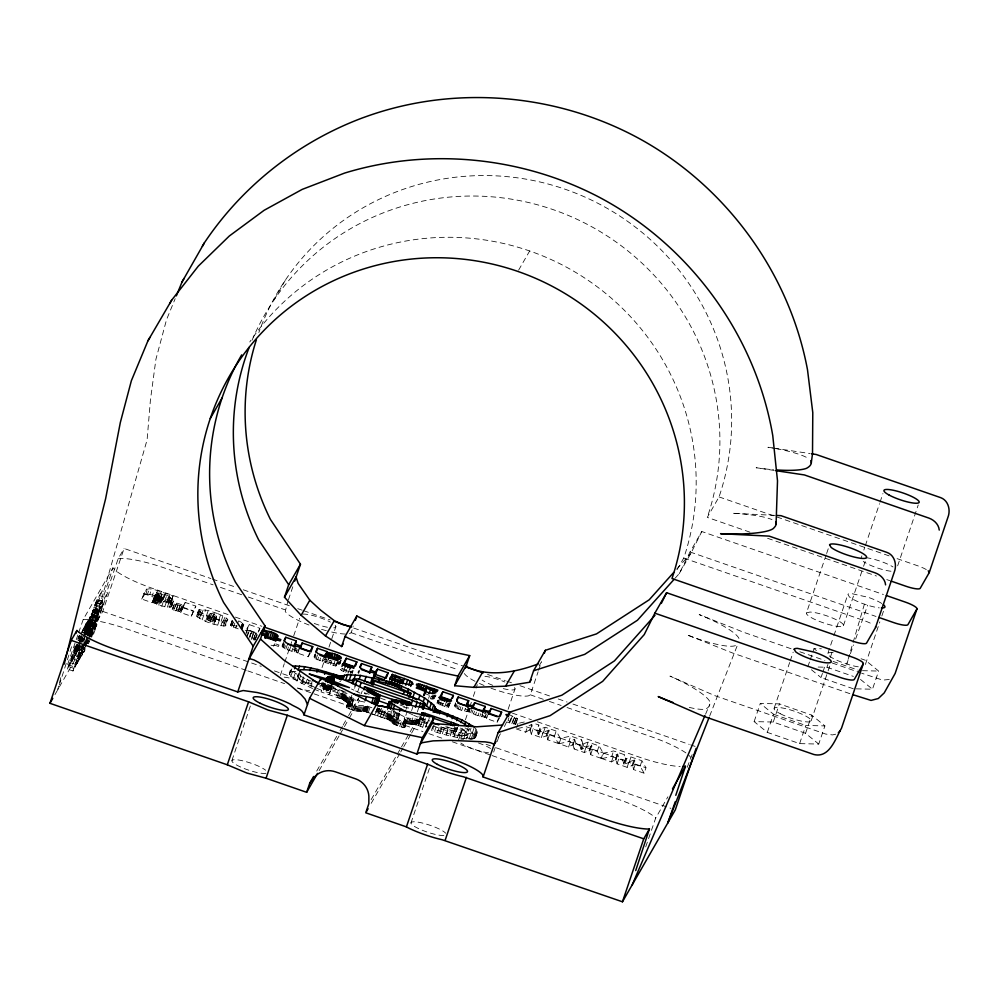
<?xml version="1.0" encoding="UTF-8"?>
<svg xmlns="http://www.w3.org/2000/svg" width="999" height="999" viewBox="0 0 999 999"><rect width="100%" height="100%" fill="white"/><g stroke="black" fill="none" stroke-linecap="round" stroke-linejoin="round"><path stroke-width="0.75" stroke-dasharray="5 3.75" d="M465.322 708.865L467.732 710.501L471.266 710.813M160.951 602.385L157.792 600.586L153.846 599.937C152.198 602.235 158.616 603.371 160.414 603.209L162.787 596.927L157.979 594.655L155.195 594.805L152.16 602.684L141.658 599.038L145.817 589.56L149.375 588.773L154.37 589.61L173.139 595.879L170.417 602.859L159.915 598.826L155.482 598.014L154.608 598.626L168.419 602.996L171.528 605.294L170.891 607.117L161.838 606.081L152.535 602.235M160.939 602.859L162.787 596.927M215.185 621.203L210.015 618.781L207.218 619.055L208.941 620.716L214.673 622.102L217.77 613.636L208.242 610.489L198.926 609.427L196.591 616.146C204.583 622.09 215.097 625.474 225.025 625.998L227.797 619.38L224.912 616.858L217.77 613.636M215.172 621.753L217.033 615.759L211.863 613.336L209.066 613.598L207.23 619.555M481.793 714.522L484.028 716.158L487.737 716.47M324.338 683.691C321.154 687.512 324.013 691.146 328.321 690.384C333.416 685.339 341.046 693.281 347.09 693.431M292.982 648.95L295.504 650.799L298.813 651.111M881.78 603.483A19.555 3.859 18.7 0 0 868.331 597.352L851.21 593.518A19.568 3.859 18.7 0 0 847.901 594.368L849.387 596.927A19.555 3.859 18.7 0 0 864.41 604.17L867.644 605.232A19.555 3.859 18.7 0 0 879.257 607.867M93.581 622.052L90.559 629.482L85.015 627.559L85.951 623.826L92.607 626.011L95.679 618.631L90.135 616.72L87.075 624.088C85.702 617.12 97.078 621.053 92.607 626.011M225.874 625.461L225.949 624.825C218.232 618.506 207.055 614.947 197.078 614.872L196.516 615.347M227.797 619.38L226.873 620.554C216.933 620.017 206.431 616.633 198.426 610.689L198.351 609.902M611.45 761.9L613.286 756.455L617.682 753.983L618.918 758.403L628.97 761.887L634.727 759.889L632.891 765.334L627.135 767.332L617.07 763.848L615.834 759.44L611.45 761.9L601.96 758.616L603.808 753.159L613.586 750.936L624.562 754.745L625.824 758.778L623.988 764.235L629.158 762.424L640.109 766.221L644.13 773.226L645.966 767.781L641.945 760.763L630.993 756.967L625.824 758.778M337.5 662.062L336.576 664.785C299.688 652.447 346.316 669.705 338.586 662.025M89.273 627.347L102.048 590.859L107.592 592.769L94.818 629.27L89.273 627.347L91.359 622.852L96.891 624.762L92.457 637.2L86.913 635.277M432.892 726.223L431.506 730.306C438.561 734.365 499.313 748.9 464.985 727.846M475.686 737.25L477.647 731.081L474.363 727.035M170.417 602.859L172.265 597.414L161.751 593.381L156.518 592.857L166.571 595.879L172.702 599.125L173.639 600.486L171.666 606.53M336.576 664.785L335.851 666.046L333.454 665.396L316.096 659.04L314.036 656.942L315.659 653.746M86.851 634.927C89.623 630.519 72.74 630.332 87.2 633.416M83.192 632.404L91.646 635.339L102.735 601.073L96.878 599.537L84.415 634.452M499.762 717.569L497.077 722.252L486.525 718.593L486.85 717.819L475.524 714.859L470.829 712.312C466.595 710.876 452.222 710.376 455.781 703.496M358.092 671.902L358.154 672.926L359.078 670.204M60.802 677.647L57.792 689.672L72.165 644.892M84.74 638.648L84.153 640.609L78.621 638.686L79.508 635.476M85.077 634.69L93.781 608.928L100.762 611.263L103.084 604.77L95.654 602.247M99.201 611.326L90.422 636.95L99.201 611.326L93.581 609.265L85.002 634.552M298.988 649.662L298.077 652.384C292.682 651.336 285.689 650.586 282.118 646.091L283.341 643.681M78.809 640.596L79.021 639.785L87.862 642.969L88.774 640.059M83.966 633.254L85.427 628.658L93.069 631.281M85.352 633.728L89.51 635.177L90.959 630.581L88.923 635.951M82.18 646.278L76.636 644.355L69.618 665.259L75.15 667.182L82.393 645.491M90.41 638.736L89.361 641.533L83.829 639.622L97.19 599.163M90.559 629.482L91.496 625.749L86.95 637.449M91.671 636.975L100.762 611.263M864.41 604.17L846.727 664.023L849.862 655.207M82.33 641.046L83.229 638.136M83.866 644.055L84.565 641.708L83.829 643.344M103.084 604.77L101.511 607.517L95.966 605.594L97.54 602.859L86.925 632.379L92.47 634.303M89.96 636.363L102.735 601.073M228.022 614.547L152.909 588.511A48.963 9.665 18.7 0 1 115.322 570.367L112.937 567.832L93.282 627.959L147.103 439.81L150.437 399.925L155.919 359.265L166.533 319.692L175.175 298.676M82.33 645.454L72.977 670.978L67.433 669.055L75.899 644.08M67.433 669.055L76.523 644.105M69.618 665.259L77.71 643.031M84.49 643.943L77.335 663.386L71.803 661.463L77.572 644.38M71.803 661.463L77.51 646.278M79.433 640.596L83.741 627.847L89.286 629.757L87.363 635.439M86.851 639.447L79.371 659.852L73.826 657.929L78.072 645.379M78.546 643.98L81.406 635.539M73.826 657.929L79.433 643.056M79.908 641.67L81.993 635.526M85.939 644.792L81.556 656.056L76.011 654.133L78.946 645.466M79.433 644.03L81.868 636.813L79.008 635.826L76.711 641.795M76.011 654.133L80.395 642.869M80.894 641.395L85.352 628.646M75.599 646.653L85.14 649.825L83.741 652.26L78.197 650.337L80.607 643.219M81.081 641.795L83.491 634.677M82.954 637.986L78.197 650.337M83.429 636.563L90.135 616.72M72.977 670.978L81.443 646.003M95.966 605.594L99.388 595.491L102.048 590.859M75.15 667.182L82.53 647.077L78.372 645.641M77.335 663.386L83.117 646.303M87.937 632.954L91.359 622.852M86.888 636.85L84.965 642.519L87.949 637.237M79.371 659.852L83.616 647.302M84.091 645.903L85.976 640.322M81.556 656.056L84.478 647.389M84.965 645.953L87.413 638.723M86.438 643.319L88.424 637.424M83.741 652.26L85.177 647.989M85.664 646.565L87.587 640.871M87.537 642.744L88.486 639.897M88.973 638.486L95.679 618.631M101.511 607.517L104.932 597.402L107.592 592.769M88.711 635.913L102.785 611.425L124.076 548.463L210.901 578.558M141.658 599.038L144.63 594.48L146.466 589.023M144.63 594.48L145.817 594.205L147.652 588.761M145.817 594.205L147.527 594.218L149.375 588.773M147.527 594.218L149.775 594.505L151.623 589.06M149.775 594.505L152.522 595.067L154.37 589.61M152.16 602.684L154.383 596.778L166.608 601.361L171.254 601.898L173.514 601.073M153.297 600.874L155.195 594.805M153.846 599.937L155.682 594.48M154.608 598.626L156.518 592.857M153.883 601.41L157.592 590.446M153.609 602.921L155.444 597.464M154.795 599.887L157.33 592.569M156.256 598.051L158.104 592.607M154.945 601.997L157.979 593.356M154.995 603.621L157.979 594.655M157.293 598.201L159.128 592.757M156.406 602.584L158.254 597.127L152.522 595.067M158.042 599.2L159.877 593.743M157.792 600.586L159.628 595.142M156.706 604.345L158.541 598.901M155.095 594.967L155.732 595.966L159.453 597.015L161.289 591.558M158.054 603.059L159.902 597.614L162.787 597.414M159.915 598.826L161.751 593.381M159.428 601.236L161.264 595.791M160.19 599.775L162.038 594.318M158.729 605.094L161.264 597.827M160.464 601.835L162.3 596.391M160.414 603.209L162.263 597.764M162.425 600.486L164.273 595.042M171.304 601.336L163.624 598.401L165.472 592.956M163.149 599.85L164.985 594.405M161.838 606.081L163.686 600.636M164.723 601.336L166.571 595.879M164.76 606.818L166.608 601.361M166.721 602.172L168.719 595.829M168.194 600.062L170.03 594.617M168.419 602.996L170.267 597.539M168.794 602.097L170.642 596.653M167.333 607.255L169.181 601.798M169.818 603.808L171.666 598.351M169.405 607.355L171.254 601.898M170.866 604.582L172.702 599.125M170.891 607.117L173.364 599.85M171.791 605.943L173.639 600.486M183.479 604.857L181.094 611.725L172.19 609.652L175 602.509L182.305 604.87L184.091 604.482L185.265 602.447L195.816 606.106L191.271 616.246L180.719 612.587L182.942 606.281L174.026 604.208M172.19 609.652L175 602.509M173.664 610.239L175.512 604.782M185.265 602.447L181.643 610.302L174.725 608.616L176.561 603.159M176.386 609.24L178.222 603.783M175.924 610.951L177.772 605.506M177.959 611.45L179.808 605.993M178.709 609.964L180.544 604.507M179.708 611.713L181.543 606.268M180.457 610.314L182.305 604.87M182.243 609.927L184.091 604.482M191.271 616.246L195.816 606.106M196.591 616.146L198.926 609.427M198.089 614.622L199.937 609.178M197.59 617.182L199.425 611.725M199.55 614.61L201.398 609.165M199.463 618.406L201.311 612.961M201.461 614.835L203.309 609.378M202.173 619.792L205.607 609.827M206.406 615.933L208.242 610.489M205.657 621.266L207.492 615.821M207.742 618.656L209.59 613.199M207.804 620.117L209.64 614.66L209.066 613.598M208.679 618.568L211.214 611.363M208.941 620.716L210.777 615.272L209.64 614.66M210.015 618.781L211.863 613.336M209.815 622.802L211.663 617.357M210.639 621.378L212.475 615.933L210.777 615.272M211.776 619.305L213.611 613.861M212.687 617.906L214.535 612.462M212.4 621.915L214.248 616.47L217.02 616.308M213.486 619.979L215.334 614.535M213.749 622.165L215.597 616.708M214.623 620.616L216.471 615.159M213.961 624.163L216.521 616.658M218.744 620.204L220.579 614.76M217.682 625.187L219.53 619.73M221.116 621.278L222.964 615.834M220.854 625.849L222.69 620.404M223.077 622.302L224.912 616.858M223.326 626.136L225.162 620.679M224.55 623.251L226.398 617.807M225.025 625.998L227.347 618.643M238.224 628.883L230.607 625.674L232.255 619.717M230.607 625.674L232.455 620.229M230.419 625.174L232.405 620.841M231.656 626.385L233.504 620.928M231.031 624.937L232.38 625.049L233.304 622.327M233.429 627.222L234.802 623.139M235.764 628.109L236.688 625.386M240.672 627.984L242.045 623.9L244.018 623.801L238.761 620.866L236.913 626.311L232.38 625.049M240.934 628.021L242.782 622.577M241.571 629.47L243.419 624.025M241.983 628.746L243.831 623.301M242.183 629.245L244.018 623.801M245.854 634.353L247.24 630.269L255.732 633.229L257.005 634.452L255.157 639.897M246.079 632.429L249.275 624.637L259.827 628.296L257.979 633.753M246.878 636.513L248.252 632.429L246.478 631.593M247.39 636.176L249.226 630.731M248.763 638.773L250.612 633.316L248.252 632.429M251.661 631.493L249.812 636.937L254.957 639.397M251.211 639.535L253.059 634.09L257.005 634.452M252.123 637.824L253.971 632.367M253.184 639.997L255.032 634.552M253.896 638.673L255.732 633.229M254.545 640.134L259.827 628.296M231.93 760.476L250.749 704.844M309.003 625.024A35.215 6.956 18.7 0 1 285.239 611.438L287.962 601.161M288.449 599.725L292.819 586.8M271.054 645.167L273.738 645.928L274.663 643.206M273.738 645.928L274.263 645.017L278.259 646.39L279.171 643.668M282.118 646.091L283.167 642.869M282.28 646.615L283.666 642.532M282.742 647.177L283.666 644.455M283.491 647.764L284.877 643.681M284.54 648.388L285.464 645.666M285.889 649.038L287.275 644.942M287.525 649.712L288.449 646.99M280.332 675.411L284.29 663.698M284.79 662.225L291.708 641.733M293.694 635.876L299.638 618.306M289.46 650.411L290.846 646.328M291.895 651.198L292.819 648.476M294.168 650.287L295.092 647.552M294.218 651.798L295.604 647.714M295.504 650.799L296.428 648.076M296.291 652.197L297.202 649.475M312.587 688.561L297.065 681.043L290.784 676.473L289.373 672.939L291.209 667.494M289.398 674.55L291.246 669.105L295.217 673.201L309.265 680.881L307.417 686.325M289.373 672.939L290.834 671.902L292.207 667.819M310.227 653.271L308.204 656.78L297.652 653.121L299.038 649.038M290.784 676.473L292.632 671.016M293.369 678.646L295.217 673.201M315.559 687.811L299.475 679.083L297.59 676.173L298.514 673.438M297.59 676.173L299.288 672.552M297.964 677.447L299.338 673.363M297.065 681.043L298.913 675.599M299.475 679.083L300.849 674.987M308.204 656.78L309.59 652.684M302.11 681.018L303.496 676.922M301.785 683.628L303.621 678.171M314.036 656.942L314.947 654.22M314.31 657.604L315.234 654.882M305.869 683.216L307.255 679.133M314.997 658.304L315.921 655.581M316.096 659.04L317.482 654.957M317.645 659.839L318.569 657.117M310.739 685.664L312.113 681.58M319.68 660.739L320.604 658.016M322.19 661.725L323.576 657.642M322.04 667.594L325.012 658.816M328.971 647.102L335.901 626.598M325.187 662.799L326.561 658.716M322.19 682.117L321.266 684.839L323.414 686.413M329.508 662.837L330.432 660.114M322.277 685.302L323.201 682.567M322.927 685.689L323.851 682.954M370.08 713.199L364.847 711.325L354.845 710.913L347.015 707.866L346.453 706.668L351.748 705.456L341.87 699.1L321.091 691.945L322.939 686.5L320.055 685.364M323.289 686.038L324.213 683.316M330.544 664.535L331.93 660.451M323.002 688.224L324.762 682.742M323.052 688.798L324.825 683.091L329.533 685.102L327.697 690.559M323.239 689.01L325.075 683.553M323.539 689.21L325.387 683.753M364.635 702.122L343.469 697.452L323.102 690.883L324.95 685.426L318.606 682.891M323.988 689.41L325.836 683.965M324.6 689.647L326.436 684.19M333.454 665.396L334.827 661.313M325.387 689.922L327.235 684.465M326.173 690.184L328.022 684.74M326.81 690.384L328.646 684.939M327.297 690.509L329.146 685.064M335.851 666.046L337.237 661.962M328.022 690.521L329.87 685.064M337.088 664.073L337.999 661.35M328.321 690.384L330.157 684.939M328.609 690.159L329.982 686.076M328.921 689.847L330.307 685.764M329.308 689.435L330.681 685.339M329.695 689.01L331.069 684.927M338.211 664.21L339.136 661.475M330.07 688.711L330.981 685.988M330.507 688.548L331.431 685.814M339.073 664.198L340.459 660.114M328.946 694.78L330.781 689.322L322.939 686.5M331.094 688.511L332.005 685.789M329.707 693.256L331.543 687.811L324.95 685.426M339.847 663.011L340.759 660.289M339.672 664.06L341.059 659.977M340.01 663.786L340.984 660.701M349.463 633.703L351.173 632.704L353.409 626.073M333.004 688.91L333.928 686.188M349.6 669.08L348.226 673.164L341.646 670.666L342.57 667.944M343.419 671.503L344.805 667.419M336.513 695.454L338.349 689.997L346.366 692.357M345.779 672.402L346.703 669.667M337.35 697.552L339.198 692.107C344.543 694.817 357.405 697.777 351.81 705.669M338.748 698.001L340.597 692.557M339.847 698.363L341.695 692.906M352.884 670.304L351.96 673.026L349.138 671.453L350.062 668.731M340.709 698.651L342.545 693.194M341.358 698.888L343.206 693.431M350.199 673.626L351.124 670.903M341.87 699.1L343.706 693.656M342.27 699.312L344.118 693.868M342.632 699.537L345.304 692.007M342.994 699.812L344.83 694.355M352.172 673.538L353.084 670.804M343.406 700.137L345.242 694.692M343.706 700.374L345.554 694.917M344.131 700.661L345.966 695.217M344.63 700.998L346.478 695.554M345.217 701.385L347.053 695.928M345.854 701.798L347.702 696.34M346.541 702.222L348.389 696.765M347.265 702.659L349.113 697.215M346.241 706.992L348.301 701.211L353.658 700.212M346.428 707.392L348.301 701.211M348.002 703.096L349.837 697.652M347.078 706.405L348.913 700.948M347.015 707.866L348.863 702.409L348.264 701.935M358.641 673.488L359.565 670.766M348.738 703.533L350.574 698.076M348.102 706.206L349.937 700.749M350.512 699.25L351.885 695.154M360.102 693.094L353.971 690.147L354.882 687.412M348.027 708.416L349.862 702.959L348.863 702.409M349.912 704.208L351.748 698.763M349.513 706.056L351.361 700.611M349.438 709.04L352.647 699.3M351.411 705.157L353.259 699.7M351.161 705.906L353.009 700.461M351.611 705.806L353.584 699.999M351.261 709.765L353.109 704.32L349.862 702.959M357.667 691.895L359.053 687.799M352.547 710.227L354.383 704.782L353.109 704.32M353.733 710.614L355.569 705.157L366.683 705.881L371.915 707.742M357.58 700.811L358.504 698.089M354.845 710.913L356.68 705.469M361.313 693.693L362.237 690.971M355.919 711.151L357.754 705.694M356.968 711.313L358.816 705.856M358.042 711.413L359.877 705.956M359.153 711.45L360.989 705.993M360.339 711.438L362.175 705.981M361.613 711.363L363.461 705.918M362.537 711.3L364.385 705.856M363.274 711.263L365.122 705.818M363.886 711.251L365.721 705.806M364.385 711.276L366.233 705.818M364.847 711.325L366.683 705.881M365.297 711.438L367.132 705.981M365.771 711.588L367.62 706.131M366.333 711.788L368.181 706.343M367.02 712.062L368.856 706.605M368.244 712.524L370.092 707.08M408.079 718.131L405.045 727.035L402.884 727.409L394.043 724.275L388.299 719.455L374.887 714.897L376.723 709.452L390.134 714.01L395.879 718.818L403.284 721.64L406.893 721.59L404.533 718.019L405.169 717.707L418.057 719.305L430.257 723.8M397.764 719.068L399.975 713.274L397.764 719.068L392.532 718.456L376.66 712.225L376.049 711.65L377.435 707.554M376.049 711.65L377.447 708.266M376.66 712.225L378.034 708.141M376.523 711.001L377.684 710.988L378.609 708.254M377.759 712.949L379.608 707.492L381.168 708.316L379.32 713.773M377.684 710.988L378.908 711.151L379.832 708.416M377.56 715.833L379.395 710.376M378.908 711.151L380.457 711.463L381.843 707.379M380.194 716.733L382.043 711.288M381.306 714.672L383.179 709.19M380.457 711.463L384.253 712.474L385.164 709.752M382.654 717.569L384.49 712.125M383.666 715.634L385.514 710.189L383.154 709.228M384.752 718.281L387.712 709.028M386.376 716.583L388.224 711.138L385.514 710.189M386.363 718.805L388.199 713.348M387.15 719.055L388.998 713.598M387.787 719.268L389.622 713.81M388.299 719.455L390.134 714.01M388.711 719.655L391.883 710.476M389.672 717.682L391.508 712.237L399.6 713.623M389.086 719.867L390.921 714.422M389.435 720.142L391.271 714.685M389.81 720.479L391.645 715.022M390.234 720.903L392.083 715.446M398.139 718.718L392.432 715.321L394.28 709.877M390.759 721.44L392.595 715.983M392.532 718.456L394.38 713.011M391.521 722.215L393.369 716.77M394.155 716.071L395.542 711.987M392.195 722.864L394.043 717.419M392.819 723.413L394.655 717.956M393.419 723.875L396.728 713.498M394.043 724.275L395.879 718.818M396.403 717.22L398.251 711.763M394.73 724.637L398.501 713.698M397.714 718.094L399.55 712.649M395.504 724.999L397.352 719.555M396.428 725.386L398.276 719.929M397.54 725.811L399.375 720.354M399.662 726.56L401.498 721.116M405.969 709.427L406.893 706.693M401.448 727.097L404.52 717.819M405.045 727.035L402.884 723.776L404.732 717.719M402.884 723.776L406.543 713.436M403.259 724.2L405.094 718.743M403.321 723.164L404.021 723.239L405.856 717.781M402.884 727.409L405.619 719.305M404.021 723.239L404.982 723.376L406.818 717.931M403.971 727.497L406.443 720.279M404.695 727.372L406.855 721.041M404.982 723.376L407.043 723.713L408.891 718.256M411.588 710.626L412.974 706.543M407.043 723.713L407.892 723.838L409.727 718.381M407.892 723.838L408.753 723.95L410.589 718.506M408.753 723.95L409.615 724.063L411.463 718.618M409.615 724.063L410.464 724.175L412.3 718.718M429.982 727.984L411.875 720.716L413.711 715.272L408.341 712.712M410.464 724.175L411.263 724.263L413.111 718.805M411.263 724.263L412.013 724.337L413.848 718.88M412.013 724.337L412.674 724.387L414.51 718.943M417.307 712L418.681 707.916M412.674 724.387L415.072 718.98M424.188 692.557L423.264 695.279L423.988 695.316L424.912 692.594M413.236 724.425L414.061 724.475L415.896 719.03M423.776 695.366L424.812 692.419M414.061 724.475L416.571 719.068M424.525 695.691L425.449 692.956M414.722 724.525L417.12 719.13M415.272 724.575L417.594 719.193M415.759 724.65L418.057 719.305M416.208 724.75L418.531 719.455M427.285 722.764L425.437 728.209L417.22 725.099L419.917 717.007M429.233 718.331L427.859 722.414L419.73 719.105L420.604 716.108M419.73 719.105L420.654 716.383M417.869 725.361L419.717 719.904M420.117 719.43L421.041 716.695M418.768 723.713L420.616 718.269L413.711 715.272M418.668 725.686L420.517 720.242M420.979 719.854L421.903 717.132M428.596 698.363L429.52 695.641M420.429 726.385L422.277 720.928M422.452 720.466L423.838 716.37M431.343 696.053L430.432 698.776L433.067 699.088L434.215 698.713L435.139 695.991M431.93 699.025L433.316 694.929M422.739 727.235L424.575 721.79M424.7 721.29L425.624 718.568M433.067 699.088L434.44 695.004M433.828 698.988L435.214 694.904M425.774 726.485L427.622 721.041L420.616 718.269M450.112 702.921L448.738 707.005L446.765 707.105L437.162 703.433L437.887 700.199M437.162 703.433L438.086 700.711M436.963 702.934L438.511 699.974M438.211 704.145L439.135 701.423M439.985 704.982L440.909 702.26M434.165 724.899L432.779 728.983C443.718 732.017 455.107 736.85 466.608 735.301L469.28 728.658L466.608 735.301M442.345 705.868L443.269 703.146M434.59 731.343L435.976 727.26M444.792 706.643L446.166 702.559M437.512 732.292L439.36 726.847C451.323 729.07 466.009 737.337 477.534 731.792M446.765 707.105L448.139 703.021M448.738 707.005L447.465 705.781L448.389 703.059M439.71 731.181L441.083 727.097M448.126 707.23L449.513 703.146M448.526 706.505L449.912 702.422M440.147 733.129L441.983 727.684M410.964 822.964L429.77 767.319M442.332 733.79L444.18 728.333M454.545 705.918L455.569 702.722M454.732 706.43L455.644 703.708M446.453 733.041L448.289 727.597L461.251 730.132L468.456 729.844M455.207 706.98L456.131 704.258M446.353 734.914L448.189 729.457M455.981 707.567L456.905 704.844M457.043 708.191L457.967 705.469M458.379 708.828L459.29 706.106M450.237 735.913L452.072 730.469M440.959 726.922L452.609 730.931L453.996 726.847M459.965 709.49L460.889 706.768M452.609 730.931C455.831 733.478 458.941 729.507 453.846 729.233L454.77 726.51M452.934 734.527L454.77 729.07M454.195 731.405L455.569 727.322M461.825 710.177L462.749 707.442M455.194 731.643L456.58 727.559M453.946 736.8L457.167 727.597M456.118 731.593L457.492 727.509M456.456 731.28L457.679 727.747M464.46 711.013L465.384 708.291M457.48 737.549L459.315 732.092M466.908 711.675L468.294 707.592M467.732 710.501L468.656 707.779M459.403 735.589L461.251 730.132M458.479 740.346L462.437 728.621M465.409 719.842L469.368 708.129M469.855 706.668L471.341 702.272M473.326 696.415L477.285 684.702M469.055 710.901L469.98 708.179M469.055 712.112L470.442 708.029M460.776 738.161L462.612 732.717M467.432 734.115L463.761 730.069L464.685 727.347M470.829 712.312L471.74 709.577M463.948 735.813L465.796 730.369M472.003 713.161L472.927 710.426M463.823 738.648L465.659 733.191M466.471 732.342L467.857 728.259M473.551 713.998L474.475 711.276M466.583 738.985L468.431 733.528M470.129 730.818L471.053 728.096M475.524 714.859L476.448 712.137M469.043 739.173L470.891 733.716M477.984 715.771L478.908 713.049M472.527 732.479L473.901 728.396M471.153 739.198L473.002 733.753M479.845 716.37L480.756 713.648M472.564 739.073L474.4 733.628M474.388 734.04L476.223 728.596M473.726 738.81L475.561 733.353M475.162 734.914L477.01 729.47M481.593 716.87L483.066 712.562M474.637 738.398L477.472 730.306M475.299 737.874L477.647 731.081M484.727 717.557L485.639 714.834M485.477 716.595L486.388 713.873M486.525 718.593L487.774 715.097M497.077 722.252L498.451 718.169M495.242 747.364L493.768 751.76A18.581 3.671 18.7 0 1 493.156 752.559M497.227 741.508L498.713 737.112M508.116 709.29L515.047 688.798M506.555 721.99L503.396 728.646M508.953 717.644L508.029 720.366L515.821 724.113L507.067 722.077M509.403 722.964L511.251 717.519L517.669 718.656L509.865 714.922M510.564 721.166L512.4 715.721M511.863 723.751L513.711 718.293M512.837 722.04L514.685 716.595M513.848 724.213L515.696 718.756M514.585 722.889L516.421 717.432M515.209 724.337L517.47 718.156M515.821 724.113L517.669 718.656M516.658 727.522L518.044 723.426M490.996 688.199A35.215 6.956 18.7 0 0 528.596 695.804L530.307 694.804L538.086 671.815M538.573 670.379L541.483 661.763L538.536 666.87M516.196 728.883L525.686 732.167L527.522 726.723L531.618 724.312L533.154 728.671L531.306 734.115L541.371 737.612L547.127 735.601L548.963 730.157L543.206 732.155L533.154 728.671M525.686 732.167L529.782 729.757L531.618 724.312M531.306 734.115L530.032 730.044L531.868 724.587M530.069 730.444L531.905 724.987M538.224 734.502L540.059 729.058L545.229 727.235L556.181 731.031L560.202 738.049L558.366 743.493L554.345 736.488L543.394 732.692L538.224 734.502L536.95 730.456L538.798 725.012L533.304 723.101M538.174 733.616L540.009 728.159L538.798 725.012M539.31 734.04L541.158 728.596M541.371 737.612L543.206 732.155M543.394 732.692L545.229 727.235M546.166 736.026L548.014 730.569M558.366 743.493L547.764 739.822L547.14 736.338L548.963 730.157M547.764 739.822L549.6 734.377L548.988 730.893M554.345 736.488L556.181 731.031M576.036 743.531L586.088 747.027L591.695 744.967L589.86 750.411L584.253 752.472L574.188 748.988L576.036 743.531L574.5 739.173L572.652 744.63L568.568 747.04L559.078 743.743L560.926 738.298L570.704 736.063L581.68 739.872L582.941 743.918L581.106 749.362L586.276 747.552L597.227 751.348L601.248 758.366L603.084 752.909L599.063 745.903L588.111 742.107L582.941 743.918M559.078 743.743L568.856 741.52L570.704 736.063M568.568 747.04L570.404 741.583L574.5 739.173M574.188 748.988L572.914 744.904L574.75 739.46M572.951 745.304L574.787 739.859M581.106 749.362L579.832 745.329L581.68 739.872M581.043 748.476L582.892 743.031M582.192 748.913L584.04 743.456M584.253 752.472L586.088 747.027M586.276 747.552L588.111 742.107M589.048 750.886L590.896 745.441M601.248 758.366L590.646 754.682L590.022 751.211L591.695 744.967M590.646 754.682L592.482 749.238L591.87 745.754M597.227 751.348L599.063 745.903M601.96 758.616L611.738 756.38L613.586 750.936M615.534 759.49L617.382 754.045M615.796 759.764L617.682 753.983M615.834 760.177L617.669 754.72M617.07 763.848L618.918 758.403M623.988 764.235L622.714 760.189L624.562 754.745M623.925 763.336L625.774 757.891M625.074 763.773L626.922 758.328M627.135 767.332L628.97 761.887M629.158 762.424L630.993 756.967M631.93 765.758L633.778 760.301M644.13 773.226L633.528 769.555L632.904 766.071L634.727 759.889M633.528 769.555L635.364 764.098L634.752 760.626M640.109 766.221L641.945 760.763M860.888 558.766L861.875 555.869M863.835 550.074L864.809 547.165M865.309 545.716L879.507 503.683M880.007 502.235L882.941 493.543M897.651 565.834L918.231 504.957M81.081 633.99L83.741 627.847M87.038 634.677L89.286 629.757M754.133 721.603L760.289 703.433L779.42 703.883L811.725 715.122L824.912 725.911L818.743 744.068L799.625 743.618L767.307 732.379L754.133 721.603L773.251 722.052L805.569 733.291L818.743 744.068M774.138 708.254L789.66 662.499M790.159 661.026L793.169 652.172M826.148 554.944L806.48 612.899L809.939 612.05A19.555 3.859 18.7 0 1 840.359 622.015A19.555 3.859 18.7 0 1 829.457 624.7A19.555 3.859 18.7 0 1 806.48 612.911M826.635 553.496L829.582 544.805M767.307 732.379L773.476 714.223L760.289 703.433M773.251 722.052L779.42 703.883M807.841 666.808L809.739 661.201M810.214 659.802L814.023 648.588L821.378 648.763M827.871 653.396L833.378 637.162M833.878 635.689L847.901 594.368M853.346 688.786L821.028 677.584L822.452 673.376M822.926 671.977L825.299 664.972M799.625 743.618L805.781 725.461L824.912 725.911M818.144 667.045L826.972 667.245L827.921 664.447M830.294 657.442L832.192 651.835M805.569 733.291L811.725 715.122M811.163 720.791L827.609 672.302M828.109 670.841L831.106 662.025M843.418 625.699L863.086 567.744M863.573 566.296L865.546 560.501M865.396 664.46L879.844 621.865M881.842 615.983L884.839 607.167M856.293 688.848L872.477 689.223L878.633 671.066L865.459 660.277L861.051 658.741M107.767 589.048L118.157 558.753L124.076 548.463M687.2 767.319L692.145 754.645M67.645 664.46L78.184 634.04M78.684 632.579L83.192 619.542L112.937 567.832M645.716 846.89L655.706 818.031L667.906 796.802M850.386 653.733L853.521 644.917M855.619 639.035L867.644 605.232M85.951 623.826L83.104 630.669L88.649 632.592M78.621 638.686L79.633 635.913L83.791 637.35M85.015 627.559L88.049 620.129M331.818 685.426L332.692 687.275L343.906 691.433M88.074 635.926L88.724 634.328L88.574 635.152L84.415 633.716M709.652 716.083L737.949 643.818M82.942 641.845L84.553 637.749M89.361 641.533L88.486 643.768L78.958 639.772M94.818 629.27L96.891 624.762M705.569 714.185L709.877 704.145M180.719 612.587L181.094 611.725M419.68 718.83L421.828 718.343L429.895 720.966M307.392 679.32L308.591 680.207M86.576 634.29L87.188 633.179M675.137 578.196L679.208 573.651L690.034 551.985L701.798 531.53L883.403 594.505M679.208 573.651L690.971 553.196L701.798 531.53M274.038 299.925L285.801 279.47M54.945 694.63L84.141 643.856M172.265 597.414L173.139 595.879M249.275 624.637L246.578 629.32L257.13 632.979M257.305 634.927L255.294 638.436L250.012 636.6M278.259 646.39L279.033 645.042L275.037 643.668M297.652 653.121L298.077 652.384M518.618 270.142L529.657 250.974M316.72 771.053L336.925 735.926M340.035 730.519L342.37 726.46M343.144 725.112L347.802 717.007M348.576 715.659L358.678 698.089M319.093 770.679L339.298 735.551M340.072 734.19L348.614 719.33M349.4 717.981L359.503 700.411L319.892 686.688M371.153 799.65L400.686 748.301M401.461 746.952L419.33 715.871M371.191 803.333L399.95 753.333M400.724 751.985L403.059 747.926M403.833 746.578L410.826 734.415M411.6 733.066L418.593 720.903L427.397 723.95M436.014 695.591L435.227 696.965L432.48 695.779M450.212 703.196L448.863 705.544L438.311 701.885M498.251 737.599L500.449 733.766M677.135 569.58L683.753 558.079A244.505 239.51 29.9 0 0 559.128 263.361A244.505 239.51 29.9 0 0 249.775 341.97M749.949 532.167L707.28 517.382L719.043 496.915A244.505 239.51 29.9 0 0 567.345 190.022A244.505 239.51 29.9 0 0 258.841 332.542M676.71 569.105L690.971 553.196M325.649 683.129L323.876 684.053L320.467 683.191M340.559 681.343L339.735 681.705M245.23 630.369L247.24 630.269M298.364 675.274L300.312 674.8M519.443 723.114L526.423 721.515M517.594 728.558L525.973 726.648L536.95 730.456M889.272 679.47L882.729 680.132L861.638 673.201M835.651 734.203L832.517 734.914L825.661 734.053L714.772 695.629L669.954 676.111A48.901 9.765 23.3 0 1 709.615 701.273A123.576 24.688 23.3 0 1 705.119 709.103A48.901 9.765 23.3 0 1 685.764 706.493M290.834 671.902L296.341 671.503M118.157 558.753L122.19 558.441A48.963 9.665 18.7 0 1 164.673 568.056L213.112 584.852M83.192 619.542L84.615 619.43A49.076 9.69 18.7 0 1 127.185 629.083L246.366 670.391M862.462 670.679L878.633 671.066M774.887 515.372L732.342 513.236A48.901 8.716 1.9 0 1 772.002 519.605M437.587 702.697L447.465 705.781M772.452 447.939L767.931 447.265A48.901 9.128 7.7 0 1 774.874 448.401M773.963 448.164L810.127 453.571M774.25 470.429L756.168 467.732A48.901 9.128 7.7 0 0 773.463 469.717M424.625 693.019L425.262 693.131M403.746 707.329L408.404 708.029L397.689 704.17M328.883 660.726L330.557 660.614M445.591 726.847L448.289 727.597M158.254 597.127L159.902 597.614M212.475 615.933L214.248 616.47M384.253 712.474L392.432 715.321M250.612 633.316L253.059 634.09M324.063 659.228L327.672 660.376M331.543 687.811L338.349 689.997M354.383 704.782L355.569 705.157M330.781 689.322L339.198 692.107M159.453 597.015L163.624 598.401M388.224 711.138L391.508 712.237M446.84 726.785L453.846 729.233M719.043 496.915L889.709 556.081M897.065 558.628L917.656 565.771A13.699 2.697 18.7 0 1 926.398 569.642M767.607 538.286L876.473 576.023M886.775 579.595L889.709 580.619M690.034 551.985L876.036 616.47M683.753 558.079L864.01 620.566A13.699 2.697 18.7 0 1 872.739 624.425M791.046 648.726L743.993 632.404L699.175 614.56L710.164 619.28A48.901 9.728 21.4 0 1 738.81 638.111A123.576 24.588 21.4 0 1 739.085 640.933M799.874 651.785L824.862 660.451M832.217 662.999L860.164 672.689M826.972 667.245L853.408 676.41M849.874 693.656L732.23 652.871L686.812 634.765A48.901 9.728 21.4 0 0 737.125 644.343M212.375 579.07L235.926 587.237M243.281 589.785L290.384 606.106M297.739 608.666L302.16 610.189M303.634 610.701L330.12 619.892M353.671 628.046L462.574 665.809M487.599 674.475L505.257 680.606M506.73 681.106L512.612 683.154M519.98 685.701L552.36 696.927M558.241 698.963L567.07 702.022M572.964 704.07L689.223 744.38M690.696 744.879L695.117 746.415M220.454 587.387L242.482 595.029M248.351 597.065L285.052 609.79M351.173 632.704L458.329 669.854M530.307 694.804L543.531 699.387M549.4 701.423L561.138 705.494M567.02 707.529L650.699 736.538A48.963 9.665 18.7 0 1 688.274 754.682L690.671 757.217M235.377 617.107L261.888 626.298M512.275 713.086L531.418 719.73M537.312 721.765L638.935 756.992A48.963 9.665 18.7 0 0 680.194 766.57M143.494 593.593L154.008 597.24M182.567 607.13L193.119 610.789M549.6 734.377L560.202 738.049M560.926 738.298L570.404 741.583M592.482 749.238L603.084 752.909M603.808 753.159L613.286 756.455M635.364 764.098L645.966 767.781M183.416 607.904L193.968 611.563M247.427 630.094L256.668 633.291M568.856 741.52L579.832 745.329M611.738 756.38L622.714 760.189M341.745 668.406L352.297 672.065M99.388 595.491L104.932 597.402M96.878 599.537L102.735 601.523M369.068 694.268L362.575 692.245L366.208 694.255M380.519 698.226L387.674 700.699M96.354 600.586L102.435 602.797M96.291 602.984L101.836 604.894M94.768 604.495L100.312 606.418M95.405 605.894L100.936 607.817M93.706 607.342L99.251 609.265M95.517 608.891L101.061 610.814M102.785 611.425L261.214 666.345M274.413 670.916L314.023 684.652M433.266 725.986L471.403 739.21M486.076 744.292L490.472 745.816M496.341 747.851L670.903 808.366M93.656 609.402L99.75 611.513M94.83 610.127L100.362 612.037M93.294 610.002L98.839 611.925M94.318 611.276L99.863 613.186M92.47 610.801L98.002 612.724M92.944 611.663L98.489 613.586M93.706 612.787L99.238 614.71M92.383 612.549L97.914 614.472M92.732 614.073L98.277 615.996M92.982 614.672L98.514 616.595M91.034 614.847L96.578 616.77M91.621 615.696L97.153 617.619M93.169 616.87L98.901 618.693M92.17 616.858L97.702 618.781M247.839 670.903L284.628 683.653M297.864 688.249L312.587 693.343M314.048 693.855L422.939 731.605M428.821 733.641L442.07 738.236M452.372 741.807L490.621 755.069M492.095 755.581L617.17 798.938A49.076 9.69 18.7 0 1 654.832 817.107L655.706 818.031M90.971 616.645L98.364 619.318M92.345 618.356L97.877 620.279M91.309 619.268L96.841 621.178M90.959 619.343L96.503 621.266M91.771 619.73L97.303 621.653M89.997 619.492L95.542 621.415M88.736 619.155L94.967 621.415M88.062 620.367L93.594 622.29M87.875 620.342L96.641 623.426M89.673 621.49L95.205 623.401M90.385 621.89L95.929 623.813M87.425 621.241L92.969 623.164M87.712 621.878L93.244 623.801M90.335 623.713L95.867 625.636M86.826 622.702L92.37 624.625M89.148 624.675L94.942 626.673M90.235 625.561L95.767 627.472M85.727 624.075L93.182 626.673M85.902 624.35L95.255 627.522M85.415 624.7L91.571 626.71M85.589 625.599L94.893 628.746M84.99 625.686L95.03 629.02M87.712 627.235L93.257 629.145M84.465 627.01L90.01 628.933M87.063 628.196L92.607 630.119M88.024 628.895L93.569 630.819M83.829 628.683L90.634 631.131M85.202 629.47L90.747 631.393M85.889 629.982L91.433 631.905M84.69 630.294L90.222 632.217M86.289 631.356L91.833 633.279M82.343 630.282L90.26 632.929M85.727 632.267L93.481 634.877M84.116 631.905L89.648 633.828M84.316 633.453L90.897 635.876M79.196 636.725L87.388 639.572M78.596 636.813L84.128 638.736M78.072 638.136L83.604 640.059L82.979 641.733L77.435 639.81M80.195 641.071L82.967 642.032M76.136 645.142L81.668 647.052M76.174 645.841L81.706 647.752M75.012 646.665L80.557 648.576M75.474 647.926L81.019 649.85M74.913 648.651L80.444 650.574M77.41 651.698L82.954 653.621M75.225 655.494L80.769 657.417M73.202 659.028L78.734 660.951M71.016 662.824L76.561 664.747M68.831 666.62L74.376 668.543M833.079 661.413L858.041 670.092M773.476 714.223L805.781 725.461M372.34 713.998L374.887 714.897M309.615 680.594L311.064 681.118M349.138 671.453L340.397 669.455L341.646 670.666M313.886 689.123L321.091 691.945M316.758 688.348L323.102 690.883M173.164 607.966L174.725 608.616M428.571 695.117L424.35 693.081M351.473 689.023L353.971 690.147M411.875 720.716L392.669 710.701M431.343 696.353L434.215 698.713M460.452 728.059L463.761 730.069M860.489 679.432L872.477 689.223M811.438 669.755L821.028 677.584M814.023 648.588L816.42 650.549M589.86 750.411L590.022 751.211M540.009 728.159L540.059 729.058M632.891 765.334L632.904 766.071M547.127 735.601L547.14 736.338M265.946 773.276A18.581 3.671 18.7 0 1 239.098 766.32A18.581 3.671 18.7 0 1 238.386 759.977A18.581 3.671 18.7 0 1 265.609 770.204M443.881 835.539A18.581 3.671 18.7 0 1 416.108 827.359A18.581 3.671 18.7 0 1 419.817 822.477A18.581 3.671 18.7 0 1 445.666 833.191M335.189 625.374A18.581 3.671 18.7 0 1 333.741 627.847M327.447 627.26A18.581 3.671 18.7 0 1 314.098 623.388M302.772 614.123A18.581 3.671 18.7 0 1 330.444 622.127M309.74 690.746A18.581 3.671 18.7 0 1 297.39 687.949M284.216 677.16A18.581 3.671 18.7 0 1 312.05 686.812M488.586 752.821A18.581 3.671 18.7 0 1 460.839 743.031M460.851 739.173A18.581 3.671 18.7 0 1 463.661 739.285M478.434 742.969A18.581 3.671 18.7 0 1 490.584 748.513M514.448 687.599A18.581 3.671 18.7 0 1 501.96 688.286M492.819 685.339A18.581 3.671 18.7 0 1 482.117 680.069M484.94 676.323A18.581 3.671 18.7 0 1 504.882 682.005M345.279 634.04A35.215 6.956 18.7 0 1 327.722 631.068M326.311 630.694A35.215 6.956 18.7 0 1 320.567 629.033M484.053 685.476A35.215 6.956 18.7 0 1 478.921 683.204M475.012 681.281A35.215 6.956 18.7 0 1 464.385 673.538M858.316 666.82A19.555 3.871 18.7 0 1 832.666 658.141A19.555 3.871 18.7 0 1 833.191 652.684M890.996 571.241A18.581 3.671 18.7 0 1 863.248 561.463M866.071 557.717A18.581 3.671 18.7 0 1 893.006 566.945M252.073 340.209A244.505 239.51 29.9 0 1 562.137 212.937A244.505 239.51 29.9 0 1 707.28 517.382M776.235 448.651A48.901 9.128 7.7 0 1 807.242 457.779M780.444 713.798A19.555 3.859 18.7 0 0 810.826 721.365A19.555 3.859 18.7 0 0 786.525 708.865A19.555 3.859 18.7 0 0 780.444 713.798"/><path stroke-width="1.5" d="M488.661 713.748L491.058 708.453L501.61 712.112L498.913 716.795L488.361 713.149L488.686 712.362L477.36 709.402L472.664 706.855C468.231 705.481 452.535 704.62 458.179 697.065L468.706 700.711C463.249 704.682 474.637 708.316 474.6 702.759L485.164 706.418L483.316 711.862L472.764 708.204L474.6 702.759M331.144 683.978L333.741 683.179L349.475 687.662L333.891 681.455L334.041 678.284L331.755 677.247L328.758 676.585L325.711 678.596L309.178 674L321.678 678.833M776.073 524.2L777.509 480.856L772.764 435.639C755.544 334.727 689.285 244.792 598.913 197.065C521.303 156.543 428.371 147.402 344.58 173.089L302.185 189.398L264.136 210.29L229.295 236.026L198.302 266.159L171.666 300.162L147.927 340.834L131.369 380.719L120.33 422.515L105.607 498.763L64.198 664.123M482.692 712.162L485.164 706.418M293.856 646.653L296.291 640.946L285.739 637.287L283.966 640.646C287.537 645.129 294.53 645.891 299.912 646.94L299.488 647.664L310.052 651.323L312.737 646.64L302.185 642.981L299.725 648.376M811.263 462.999L812.512 453.746L812.786 412.637L807.504 369.78C789.697 274.5 728.296 189.448 644.28 141.383C560.152 93.531 455.694 83.953 364.635 117.133L362.762 117.795C298.539 141.783 242.42 185.876 204.32 242.907L202.36 246.316M263.087 629.507C266.396 631.855 279.957 631.93 276.885 638.211L280.869 639.597L280.095 640.946L276.111 639.56L275.574 640.484L264.872 637.399L265.709 635.951L261.75 634.59M75.961 633.354L76.911 630.469L77.76 631.368A49.076 9.69 18.7 0 0 115.422 649.537L237.75 691.945L243.182 690.521L257.193 692.532A35.215 6.956 18.7 0 1 290.434 704.058C294.867 707.117 302.847 708.865 303.971 714.897L416.895 754.045L418.693 752.984A35.215 6.956 18.7 0 1 453.421 759.565A35.215 6.956 18.7 0 1 482.917 775.249L483.116 776.997L605.406 819.392A49.076 9.69 18.7 0 0 647.964 829.033L649.437 828.92L635.714 870.579M675.786 795.329L685.451 766.295L682.754 766.508M317.532 773.388L306.656 792.307L266.059 778.233L246.815 773.014L227.297 764.797L49.95 703.308L71.229 640.347L76.911 630.469M237.75 691.945L253.197 646.228L264.972 625.774L235.377 582.03A244.505 239.51 29.9 0 1 241.683 354.87M307.48 704.532L305.145 699.15L301.086 694.605L288.486 683.753L259.328 662.774L254.071 659.964L250.374 658.878L248.714 659.502L260.477 639.048L264.972 625.774M265.047 637.961L266.895 632.504L262.312 630.856M265.559 637.337L266.895 632.504M265.434 638.324L267.282 632.879M265.909 637.287L267.282 633.204M277.672 635.539L275.836 640.996L267.632 636.962L269.48 631.505M269.705 637.712L271.541 632.255M227.297 764.797L248.576 701.835L71.229 640.347M343.119 643.98L341.646 646.54L325.474 635.938L301.136 615.309L284.465 597.202L288.699 584.677L300.462 564.21L270.442 519.443A244.505 239.51 29.9 0 1 256.406 339.722M271.503 638.436L273.339 632.979M273.027 639.135L274.862 633.678M274.275 639.797L276.124 634.353M294.767 581.056L300.462 564.21M275.225 640.421L277.06 634.977M276.561 640.134L277.947 636.051M284.353 641.37L285.739 637.287M293.893 646.228L294.817 643.493M294.243 647.09L296.291 640.946M299.375 648.588L300.649 645.654M302.185 642.981L300.349 648.438L309.578 651.635M294.568 668.718L295.492 665.996L304.695 666.708L317.807 669.492L340.609 676.298L347.452 674.75L360.502 675.449L393.756 682.767L408.554 689.248L424.563 697.914L433.691 704.944L436.163 709.44L461.888 719.892L474.363 727.035M298.152 670.167L299.538 666.083M266.059 778.233L287.337 715.259L430.219 765.259A35.215 6.956 18.7 0 0 463.461 776.785L643.743 838.823L649.437 828.92M303.771 669.43L304.695 666.708M310.901 652.097L312.737 646.64M309.902 670.566L310.826 667.844M316.109 652.384L317.495 648.289L327.135 651.635L325.749 655.719M316.883 672.215L317.807 669.492M303.971 714.897L309.578 698.301L321.341 677.834L376.136 705.119L434.19 717.207L432.08 723.438L420.317 743.905L422.165 742.719L433.054 740.871L450.262 740.346L485.239 741.882L490.546 742.732L493.494 743.955L493.831 745.279L496.041 741.433M324.438 657.442L325.362 654.72C348.339 663.873 344.555 654.72 326.723 652.347L325.337 656.43M324.975 656.505L325.999 653.596L328.646 653.608L332.392 655.157L331.543 658.116M325.087 656.331L325.999 653.596M325.337 658.204L326.261 655.481L325.362 654.72M320.504 680.331L321.341 677.834M328.246 659.39L329.171 656.668L326.261 655.481M324.588 674.35L325.512 671.628M331.069 657.567L332.567 653.446M331.268 658.229L332.392 655.157M325.374 681.293L326.298 678.571M325.811 681.118L326.735 678.396M326.186 680.819L327.11 678.096M333.641 658.316L335.027 654.233M326.573 680.406L327.497 677.684M326.498 681.343L327.872 677.26M326.81 681.031L328.196 676.947M327.098 680.806L328.484 676.723M327.385 680.669L328.758 676.585M327.235 681.98L329.083 676.535M335.327 658.928L336.713 654.845M327.61 682.017L329.458 676.56M328.084 682.117L329.92 676.673M328.671 682.292L330.507 676.847M337.25 658.166L338.174 655.444M331.256 677.085L329.408 682.529L330.369 682.854L332.205 677.409M341.646 646.54L345.055 636.45L356.818 615.996L410.714 643.094L469.705 655.606L465.534 667.906M329.907 682.692L331.755 677.247M338.486 658.741L339.41 656.018M330.781 683.004L332.617 677.559M332.879 676.96L333.803 674.238M332.992 677.697C329.408 684.527 332.942 686.55 334.041 678.284M331.456 683.279L333.304 677.821M339.498 659.303L340.422 656.58M331.718 683.391L333.566 677.934M332.143 684.415L334.053 678.558M332.617 683.853L333.541 681.131M332.967 684.19L333.891 681.455M335.027 677.672L335.951 674.949M355.357 620.317L356.818 615.996M336.713 678.221L337.625 675.499M341.945 666.495L342.869 663.773L344.255 663.898L350.974 666.008L354.008 668.081L345.267 666.058L342.445 664.51L342.869 663.773M337.999 678.621L338.923 675.898M338.973 678.883L339.885 676.148M344.443 663.723L346.278 658.266L356.83 661.925L355.457 666.021M339.685 679.02L340.609 676.298M340.234 679.045L341.146 676.323M337.962 686.251L338.886 683.528M340.659 678.983L341.583 676.261M341.059 678.833L341.97 676.111M341.021 679.982L342.407 675.898M345.317 667.082L346.241 664.36M343.156 679.245L344.543 675.149M347.752 667.844L348.676 665.122M306.656 792.307L309.727 783.216L313.611 776.46M347.452 674.75L345.604 680.194L353.621 680.344L355.469 674.899M350.062 668.731L350.974 666.008M349.263 680.107L351.111 674.662M351.885 683.353L353.409 678.97L358.429 678.908L419.318 699.712C431.88 705.918 420.079 704.507 412.562 700.287L361.201 682.479L353.409 678.97M352.909 683.94L354.283 679.857M360.214 667.669L361.588 663.573L371.803 667.12L369.767 673.289M354.97 686.325L356.818 680.881M359.116 679.545L360.502 675.449M359.827 686.563L361.201 682.479M364.323 681.768L366.171 676.323M369.343 672.876L371.803 667.12M363.936 689.859L364.41 686.8L366.621 687.337L409.378 702.147L410.252 702.572L409.253 705.356M367.12 691.533L368.044 688.798L364.86 687.137M370.604 682.954L372.452 677.509M367.844 691.895L368.768 689.173L368.044 688.798M365.097 700.761L366.471 696.678C397.39 703.458 362.312 688.598 355.806 684.69C338.149 677.609 319.543 668.88 300.212 669.829L299.8 672.002M374.113 674.762L375.025 672.04L377.597 669.13L388.149 672.789L386.763 676.872M368.656 692.319L369.58 689.597L368.768 689.173M371.316 684.39L373.151 680.282L392.108 684.54L410.352 692.894L411.089 693.431L410.164 696.153M373.888 677.26L375.711 672.002M371.765 684.377L373.151 680.282M376.061 671.79L374.225 677.235L377.597 669.13M369.518 692.769L370.442 690.047L369.58 689.597M373.052 685.214L374.438 681.118L372.689 680.307M370.417 693.244L371.341 690.521L370.442 690.047M371.341 693.743L372.252 691.008L371.341 690.521M372.24 694.23L373.164 691.508L372.252 691.008M373.127 694.705L374.038 691.982L373.164 691.508M378.371 681.718L379.295 678.995M373.951 695.167L374.875 692.444L374.038 691.982M373.451 697.739L371.603 703.184L377.597 703.533L380.294 695.267L374.875 692.444M374.712 695.591L375.624 692.869M375.874 696.253L376.798 693.518M373.776 703.471L375.612 698.014M376.835 696.778L377.759 694.055M375.437 703.658L377.272 698.201M377.684 697.227L378.609 694.492M378.496 697.614L379.42 694.892M376.611 703.733L378.459 698.289M377.322 703.696L379.17 698.251M385.751 683.503L386.675 680.781M387.912 684.065L388.836 681.343M389.672 680.057L390.584 677.322L398.214 680.232L402.335 680.506L399.45 678.358L391.458 675.824L392.282 674.375L407.654 679.77L412.063 682.305L413.099 684.115L410.464 684.852L400.861 682.854L389.71 678.845L390.584 677.322M391.358 677.097L392.282 674.375M389.76 684.565L390.684 681.83M391.833 681.043L392.757 678.321M391.371 685.027L392.295 682.305M394.655 678.034L395.579 675.312M392.832 685.489L393.756 682.767M394.53 682.08L395.454 679.357M394.23 685.976L395.154 683.254M389.21 701.66L387.799 707.592L387.362 707.105C388.486 693.318 411.401 707.816 419.143 706.555C436.101 711.488 454.046 716.071 468.319 726.885M387.362 707.105L389.41 701.398M395.654 686.525L396.578 683.803M397.29 682.954L398.214 680.232M388.836 708.341L390.684 702.884L389.635 702.147M391.071 702.035L391.995 699.312L410.252 702.572M392.045 702.297L392.969 699.562M397.19 687.162L398.114 684.44M390.472 709.365L392.307 703.908L390.684 702.884M399.375 683.441L400.299 680.719M398.913 687.924L399.825 685.189M394.081 702.722L395.005 699.999M400.761 683.528L401.685 680.806M401.273 682.667L402.197 679.932M401.423 683.229L402.335 680.506M393.131 709.327L394.518 705.244L392.307 703.908M395.329 702.934L396.241 700.212M400.911 688.823L401.823 686.088M402.56 683.828L404.408 678.371M396.853 703.184L397.777 700.461M397.814 703.346L398.738 700.624M405.806 685.214L407.654 679.77M403.384 694.243L404.308 691.52L411.089 693.431M400.936 703.895L401.86 701.173M401.96 704.083L402.884 701.36M399.65 711.45L400.574 708.716L394.518 705.244M408.866 685.189L410.239 681.093M402.947 704.27L403.858 701.548M407.629 691.97L408.554 689.248M403.846 704.445L404.77 701.723M407.18 695.479L408.104 692.744M410.676 686.388L412.063 682.305M405.969 704.882L406.893 702.16M406.568 705.007L407.492 702.272M408.966 697.477L410.352 693.381M407.142 705.107L408.067 702.384M407.667 705.194L408.591 702.472M408.141 705.269L409.053 702.547M408.541 705.319L409.465 702.597M408.866 705.356L409.79 702.634M409.115 705.369L410.027 702.434M416.77 699.899L412.762 697.739L414.597 692.282M411.176 704.382L412.562 700.287M417.757 686.775L418.681 684.04L420.254 684.303L437.862 690.147L437.075 691.508L426.461 687.574L425.274 690.359M418.868 688.386L420.254 684.303M421.241 687.462L422.165 684.74M415.359 707.329L417.195 701.885M418.569 699.263L419.942 695.179M422.989 689.422L424.375 685.339M419.18 707.117L420.567 703.021M424.925 691.895L426.873 686.101M425.412 692.182L426.798 688.086L426.198 687.637M423.176 701.997L424.563 697.914M421.478 707.879L422.852 703.783M422.877 708.316L424.263 704.233M422.902 708.965L424.75 703.508M421.203 715.409L422.127 712.687L423.676 712.899L456.993 724.263L458.591 725.012L458.291 725.823M423.176 709.377L425.012 703.933M423.813 708.516L425.174 704.245M429.033 693.756L430.407 689.66L426.798 688.086M421.765 715.421L422.689 712.687M433.691 704.944L431.843 710.389L426.573 705.918L428.409 700.461M424.3 716.058L425.224 713.336M432.929 691.296L433.841 688.561M432.267 693.631L433.191 690.896L430.407 689.66M429.62 708.266L431.468 702.821M416.895 754.045L422.427 737.662L434.19 717.207M433.216 712.275L435.052 706.817M434.602 711.163L435.527 708.441M434.627 711.438L435.539 708.716M434.69 711.688L435.614 708.953M434.877 711.912L435.801 709.19M435.239 712.162L436.163 709.44M439.897 700.099L440.821 697.377L447.54 699.475L450.574 701.56L444.193 700.424L438.811 697.477L440.821 697.377M435.839 712.449L436.75 709.727M452.485 698.126L453.396 695.404L442.844 691.745L441.009 697.202L451.56 700.861M436.725 712.824L437.637 710.102M441.883 700.561L442.807 697.826M437.962 713.298L438.873 710.576M439.597 713.91L440.522 711.188M444.318 701.323L445.242 698.601M446.615 702.197L447.54 699.475M696.091 748.388L675.299 809.889L622.464 901.785L442.17 839.747A35.215 6.956 18.7 0 1 408.928 828.221L406.418 826.885L427.697 763.923M531.193 679.657L529.72 682.217L505.581 686.176L473.863 687.374L454.67 685.714L457.942 676.061L469.705 655.606M447.065 716.695L447.989 713.973M456.805 701.148L458.179 697.065M452.072 718.693L452.997 715.971M450.586 725.024L451.511 722.302M452.972 725.861L453.883 723.139M456.718 720.679L457.642 717.956M466.233 706.131L467.157 703.408M460.964 722.614L461.888 719.892M467.794 703.433L468.706 700.711M467.395 707.292L468.319 704.57M464.785 724.512L465.709 721.79M471.803 708.341L472.714 705.606M472.19 708.079L473.114 705.356M468.156 726.348L469.08 723.613M482.717 711.788L483.628 709.065M484.952 713.436L485.876 710.701L483.616 709.44M445.142 840.309L466.421 777.347M488.261 714.023L489.585 711.026M489.21 713.91L491.058 708.453M500.224 716.208L501.61 712.112M483.116 776.997L498.139 732.554L509.902 712.1L561.863 695.204L614.435 660.888L655.007 615.259M508.466 716.333L509.902 712.1M529.72 682.217L533.591 670.754L545.354 650.299L596.478 633.903L649.2 599.8L673.651 572.514M544.393 653.159L545.354 650.299M622.464 901.785L643.743 838.823M498.139 732.554L550.087 715.659L602.672 681.343L644.255 634.577L654.845 613.174L666.608 592.719L851.735 656.892A13.699 2.697 18.7 0 1 863.286 663.773L841.508 728.209C835.514 738.373 829.582 758.428 813.898 754.507L703.009 716.083L658.191 696.565A48.901 9.765 23.3 0 0 672.839 702.384M253.197 646.228L223.614 602.484A244.505 239.51 29.9 0 1 423.701 258.092A244.505 239.51 29.9 0 1 671.977 578.533L852.247 641.021A13.699 2.697 18.7 0 0 866.545 643.119L875.561 627.434L894.292 572.027C897.114 564.91 894.742 555.244 887.037 552.435L780.968 515.671L776.41 515.447M886.325 595.516L905.369 602.122A13.699 2.71 18.7 0 1 916.92 608.99L895.129 673.476L884.215 692.906L878.321 698.513L871.053 700.411L852.809 694.667M891.183 581.131L905.893 586.226A13.699 2.697 18.7 0 0 920.204 588.324L929.22 572.639L947.951 517.232C950.761 510.127 948.388 500.449 940.696 497.652L816.158 454.483L811.638 453.808M675.274 801.71L667.757 823.014L709.078 717.519M176.323 295.866L182.093 281.855L204.32 242.907M632.267 884.727L704.944 715.609M661.313 603.421L666.608 592.719M147.927 340.834L149.887 337.425M169.705 303.571L171.666 300.162M182.093 281.855L184.053 278.446M210.277 418.481L222.04 398.014M49.95 703.308L52.797 698.351M284.465 597.202L296.228 576.735M301.136 615.309L309.815 600.212L298.102 583.341L296.066 577.01M317.495 648.289L315.871 651.498L317.944 653.596L335.289 659.952L337.699 660.601L338.424 659.328L329.171 656.668M325.474 635.938L334.278 620.641L320.504 610.039L309.815 600.212M326.723 652.347L327.135 651.635M346.278 658.266L343.594 662.961L354.146 666.62L356.83 661.925M361.588 663.573L359.815 666.945L361.263 668.643L367.257 671.303L375.262 673.176L373.614 676.061L384.165 679.72L388.149 672.789M309.578 698.301L364.373 725.586L376.136 705.119M366.533 811.438L368.082 808.74M442.844 691.745L440.159 696.428L450.711 700.087L453.396 695.404M454.67 685.714L466.433 665.259L466.695 666.683C488.823 677.547 516.221 672.315 538.399 663.811M473.863 687.374L482.667 672.077M505.581 686.176L514.26 671.078M672.477 788.848L685.451 766.295M863.286 663.773L854.27 679.457A13.699 2.697 18.7 0 1 839.972 677.359L654.845 613.174M916.92 608.99L907.916 624.662A13.699 2.697 18.7 0 1 893.618 622.564L878.97 617.482M309.727 783.216L312.874 779.058A19.555 19.156 29.9 0 1 335.264 771.777L355.582 778.82A19.555 19.156 29.9 0 1 368.868 798.463L368.831 803.708L365.759 812.786L406.418 826.885M674.113 579.333L637.437 620.254L584.715 654.357L533.591 670.754M838.311 732.779L840.309 730.731M422.127 712.687L421.965 713.973L426.536 715.846M377.834 705.769L382.305 706.018L390.959 708.641M332.455 655.394L325.899 653.783M292.67 666.458L295.492 665.996M502.559 725.024L476.685 726.81L432.08 723.438M387.575 706.855L388.424 706.805M489.173 711.3L485.876 710.701M300.299 645.866L294.78 643.93M418.681 684.04L416.683 684.09L416.421 685.014L425.836 689.872L417.045 686.763L416.283 688.074C421.978 689.36 431.106 695.479 435.951 692.657L433.191 690.896M507.867 714.46L505.894 714.585L507.142 715.796M351.773 626.835L342.332 624.437L334.278 620.641M775.761 470.654L804.395 474.937L928.92 518.106C934.09 519.98 938.76 524.388 939.247 530.094M375.025 672.04L370.267 669.792M287.337 715.259L268.107 710.052L248.576 701.835M366.471 696.678L353.771 694.105M366.833 682.242L369.343 682.717M364.373 725.586L422.427 737.662M457.942 676.061L398.951 663.548L345.055 636.45M438.773 724.862L431.818 722.539M264.985 636.088L267.632 636.962M432.604 717.969L454.458 725.486M334.54 621.415L350.724 627.035M465.522 666.82L483.179 672.951M264.835 627.31L510.801 712.574M261.201 632.779L266.483 634.602M287.849 644.105L293.132 645.928M319.78 655.169L323.913 656.605M345.754 664.185L353.671 666.92M361.213 669.53L369.955 672.564M375.749 674.575L386.301 678.234M457.654 702.971L465.546 705.706M490.534 714.36L497.127 716.658M380.294 695.267L391.995 699.312M378.459 700.711L388.686 704.258M374.438 681.118L404.308 691.52M427.597 716.221L429.695 716.97M312.575 680.219L318.606 682.891M323.114 679.395L324.126 679.844M410.339 696.515L412.762 697.739M319.243 684.078L283.554 659.864L260.477 639.048M400.574 708.716L407.005 712.075M424.001 704.22L426.573 705.918M376.898 702.734L377.597 703.533M288.699 584.677L258.679 539.91A244.505 239.51 29.9 0 1 249.201 347.29M885.589 584.877C885.102 579.17 880.431 574.775 875.274 572.902L769.205 536.126L720.579 533.691A48.901 8.716 1.9 0 0 774.113 527.609A123.576 22.04 1.9 0 0 775.686 521.903M883.341 604.607A19.555 3.859 18.7 0 1 881.38 608.016M810.888 460.551A123.576 23.077 7.7 0 1 806.38 468.369A48.901 9.128 7.7 0 1 776.51 469.942M875.474 626.66A13.699 2.697 18.7 0 1 875.561 627.434M928.171 570.841A13.699 2.697 18.7 0 1 929.22 572.639M794.168 649.213L795.654 651.785A19.555 3.859 18.7 0 0 827.647 662.874A19.555 3.859 18.7 0 0 814.597 652.21L797.489 648.376A19.555 3.859 18.7 0 0 794.168 649.213M829.582 544.805L831.081 547.365A19.555 3.859 18.7 0 0 860.938 558.304A19.555 3.859 18.7 0 0 856.243 550.199A19.555 3.859 18.7 0 0 829.595 544.792M260.377 703.358A18.581 3.671 18.7 0 0 288.311 709.677A18.581 3.671 18.7 0 0 263.599 697.752A18.581 3.671 18.7 0 0 260.377 703.358M437.4 764.397A18.581 3.671 18.7 0 0 466.933 772.227A18.581 3.671 18.7 0 0 445.354 760.501A18.581 3.671 18.7 0 0 437.4 764.397M889.073 495.042A18.581 3.671 18.7 0 0 918.605 502.872A18.581 3.671 18.7 0 0 897.015 491.146A18.581 3.671 18.7 0 0 889.073 495.042"/></g></svg>
